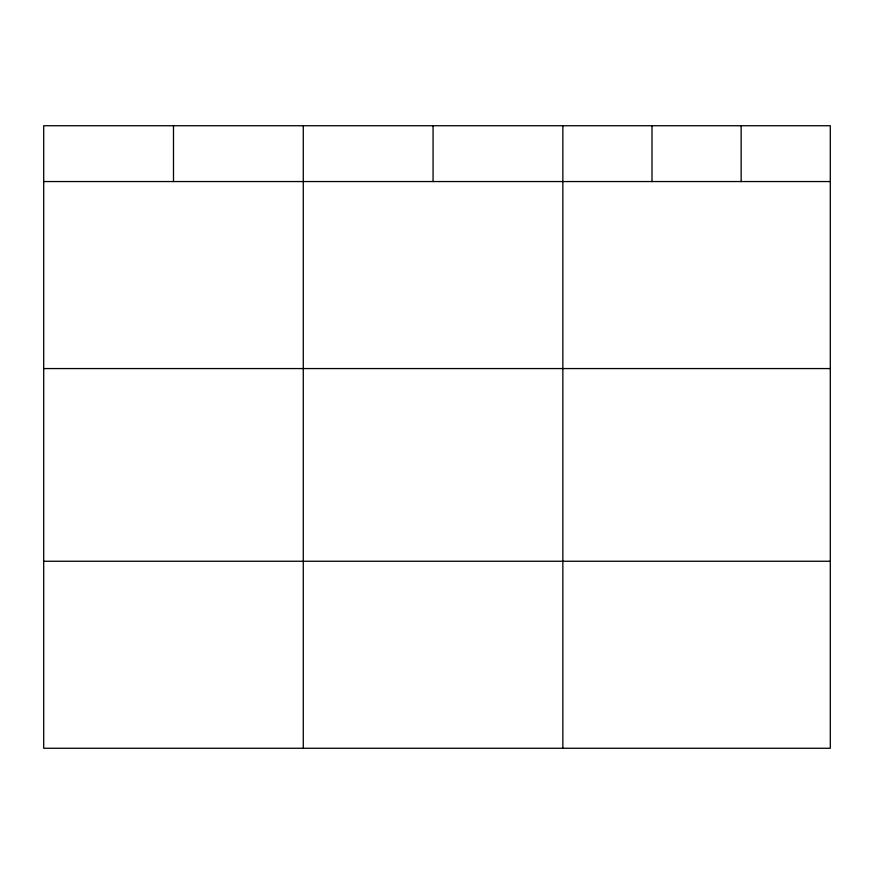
<?xml version="1.0" encoding="UTF-8"?>
<svg xmlns="http://www.w3.org/2000/svg" width="874" height="874" viewBox="0 0 874 874"><rect width="100%" height="100%" fill="white"/><g stroke="black" fill="none" stroke-linecap="round" stroke-linejoin="round"><path stroke-width="1.31" d="M830.3 181.552L830.3 748.264L43.7 748.264L43.7 125.736L830.3 125.736L830.3 181.552L43.7 181.552M43.7 368.566L830.3 368.566M43.7 561.25L830.3 561.25M741.152 125.736L741.152 181.552M652.004 125.736L652.004 181.552M562.856 125.736L562.856 748.264M433.067 125.736L433.067 181.552M303.278 125.736L303.278 748.264M173.489 125.736L173.489 181.552"/></g></svg>
